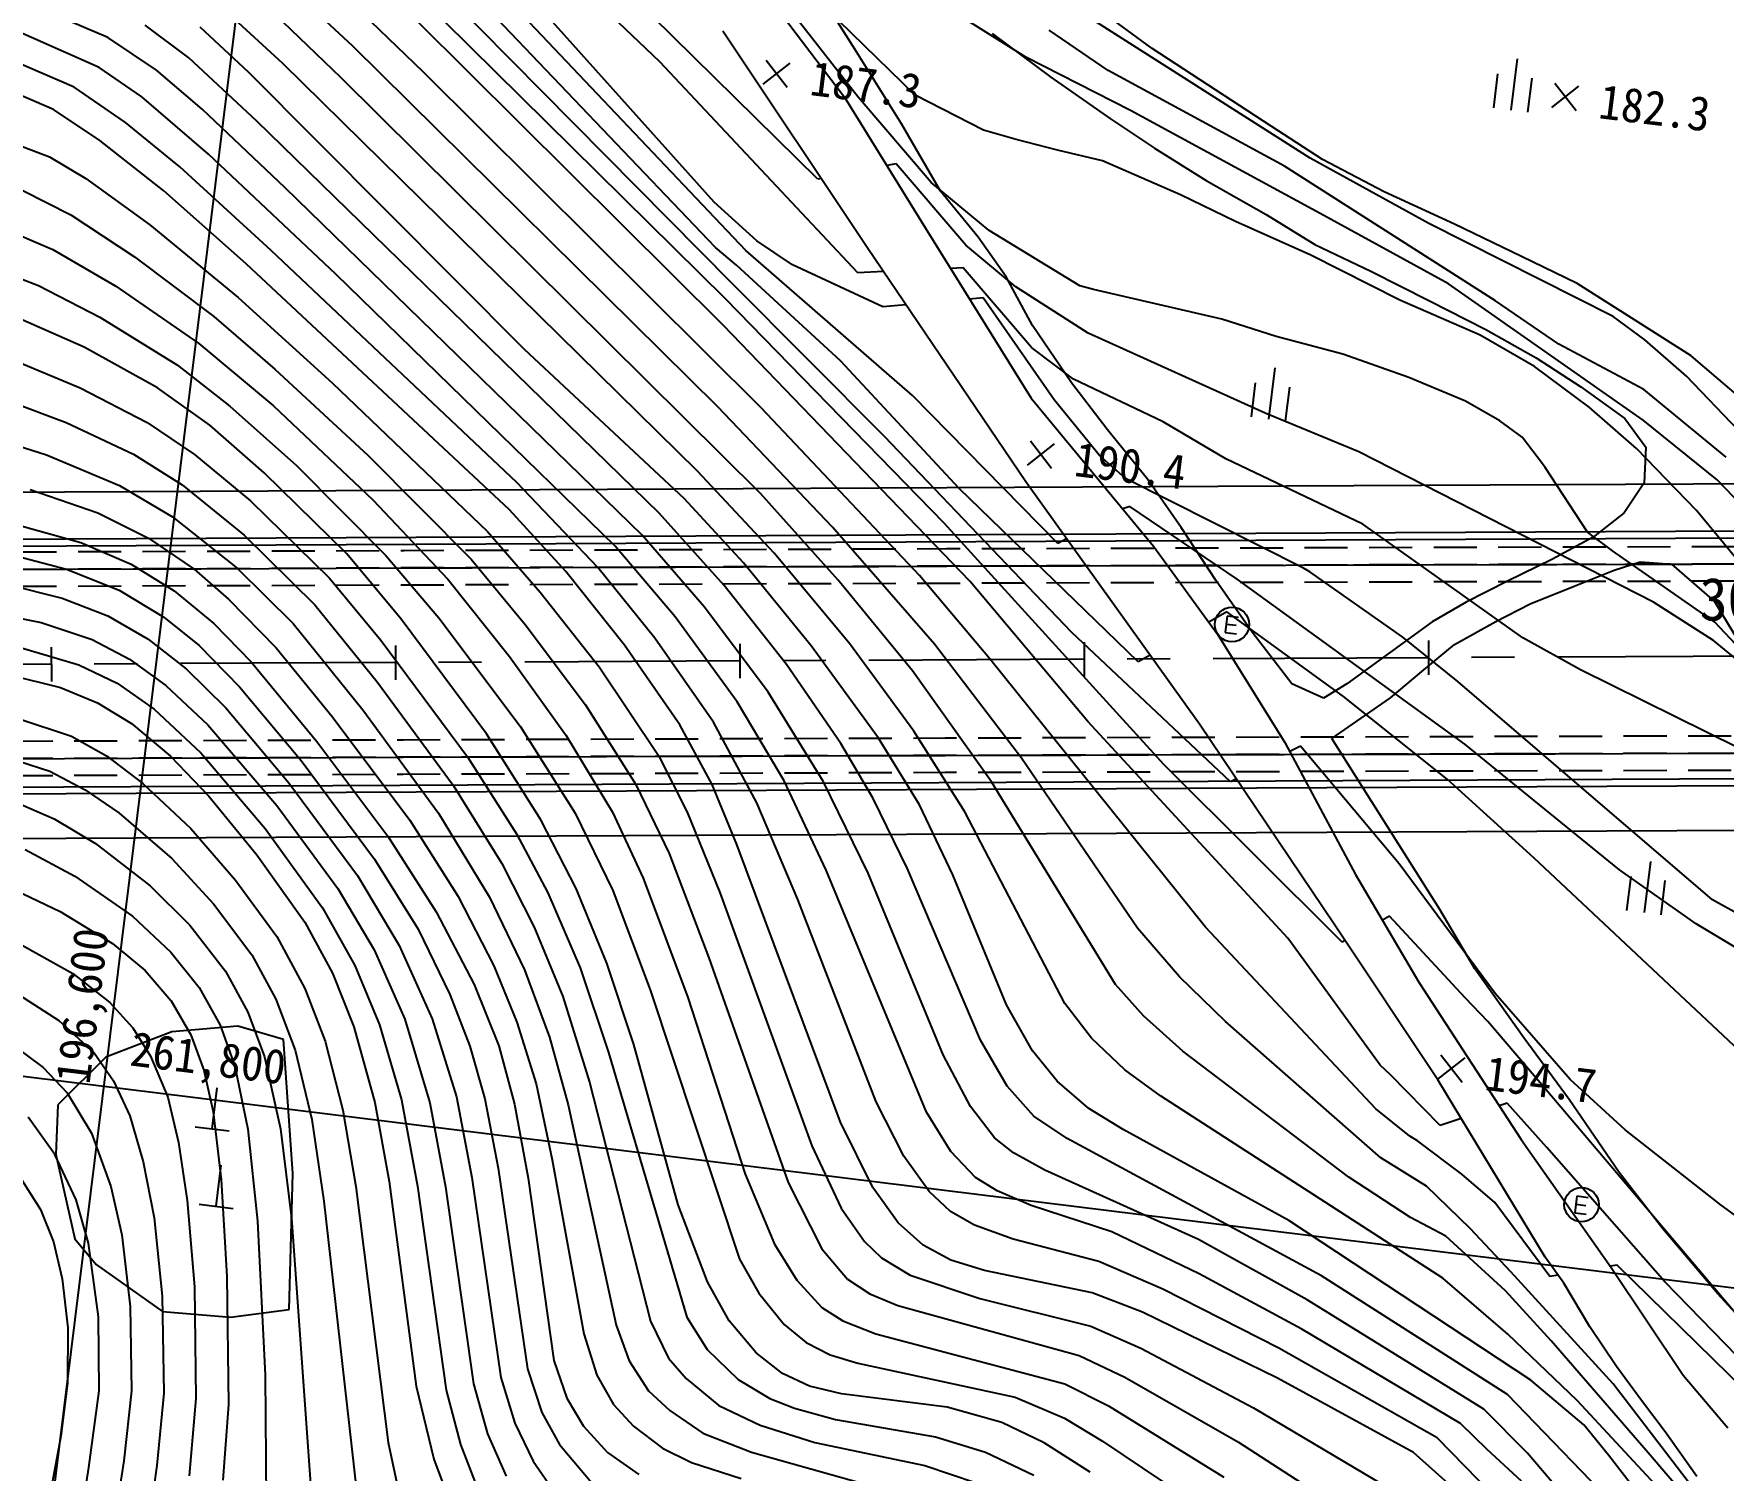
# Model space of a CAD drawing. Header units: millimetres. Extents: x 8678 to 9474, y 1103 to 1809.
# Drawn here: x 8963.6 to 9061.7, y 1428 to 1511.5 of the extents above; entities that cross this region are included whole.
import ezdxf
from ezdxf.enums import TextEntityAlignment as Align
from ezdxf.xclip import XClip

# ---------------------------------------------------------------- set-up
doc = ezdxf.new("R2010")
doc.units = ezdxf.units.MM
doc.header["$LTSCALE"] = 10
doc.header["$MEASUREMENT"] = 0
doc.header["$XCLIPFRAME"] = 2
doc.linetypes.add('CENTER', pattern=[2, 1.25, -0.25, 0.25, -0.25])
doc.linetypes.add('HIDDEN', pattern=[0.375, 0.25, -0.125])
doc.layers.add('TZ-BASE', color=253, linetype='Continuous')
doc.layers.add('TZ-CABL', color=4, linetype='Continuous')
doc.styles.add('HANA', font='GulimChe.ttf')
doc.linetypes.add('ZIGZAG', pattern='A,0.0001,-0.2,[131,ltypeshp.shx,S=0.2,R=0,X=-0.2,Y=0],-0.4,[131,ltypeshp.shx,S=0.2,R=180,X=0.2,Y=0],-0.2', length=0.8001)

# ---------------------------------------------------------------- blocks, each defined once
blk = doc.blocks.new('JD-CGHF56FJ')
at = {"layer": 'TZ-BASE'}
for p, q in [((183.761, -179.607), (227.732, 176.097)), ((235.356, 35.967, 189), (216.346, 54.097, 189)), ((238.512, 27.821, 190), (216.912, 51.91, 190)), ((240.346, 25.003, 191), (216.683, 50.009, 191)), ((238.59, 25.183, 192), (221.826, 42.757, 192)), ((239.213, 42.981, 193.364), (246.075, 33.915, 193.364)), ((239.534, 23.113, 193), (221.519, 41.328, 193)), ((246.864, 33.926, 187), (240.898, 41.574, 187)), ((203.285, 37.386, 202), (195.935, 40.525, 202)), ((217.507, 36.891, 197), (213.325, 40.783, 197)), ((221.618, 35.377, 196), (215.949, 40.831, 196)), ((239.163, 22.198, 194), (220.619, 40.518, 194)), ((250.178, 34.032, 186), (243.274, 40.764, 186)), ((256.599, 36.251, 185), (250.17, 40.291, 185)), ((213.456, 35.867, 199), (209.696, 39.32, 199)), ((244.522, 29.162, 188), (233.635, 39.891, 188)), ((246.673, 36.703, 185.69), (244.805, 39.684, 185.69)), ((202.788, 35.64, 203), (195.074, 39.052, 203)), ((216.833, 35.042, 198), (212.96, 38.772, 198)), ((239.042, 20.647, 195), (221.267, 38.313, 195)), ((273.116, 30.365, 183), (260.282, 38.547, 183)), ((263.949, 36.744, 182.74), (260.826, 39.034, 182.74)), ((201.33, 34.491, 204), (194.194, 37.586, 204)), ((206.105, 35.497, 202), (203.285, 37.386, 202)), ((207.983, 36.208, 201), (205.458, 38.109, 201)), ((211.452, 35.368, 200), (208.649, 37.98, 200)), ((247.427, 25.12, 174.27), (239.012, 37.758, 174.27)), ((254.646, 37.621, 185.69), (258.05, 35.075, 185.69)), ((261.393, 35.47, 184), (257.97, 37.813, 184)), ((200.13, 33.209, 205), (192.431, 36.493, 205)), ((238.721, 15.928, 197), (217.507, 36.891, 197)), ((249.392, 32.366, 185.69), (246.673, 36.703, 185.69)), ((267.174, 34.632, 182.74), (263.949, 36.744, 182.74)), ((205.256, 33.936, 203), (202.788, 35.64, 203)), ((208.76, 33.223, 202), (206.105, 35.497, 202)), ((211.946, 32.524, 201), (207.983, 36.208, 201)), ((227.493, 19.247, 200), (211.452, 35.368, 200)), ((237.531, 12.185, 199), (213.456, 35.867, 199)), ((241.243, 15.854, 196), (221.618, 35.377, 196)), ((246.84, 23.718, 189), (235.356, 35.967, 189)), ((241.343, 34.672, 187.315), (242.92, 35.902, 187.315)), ((241.516, 36.076, 187.315), (242.746, 34.499, 187.315)), ((262.695, 33.147, 185), (256.599, 36.251, 185)), ((271.629, 29.905, 184), (261.393, 35.47, 184)), ((285.146, 36.149, 182.42), (284.778, 33.171, 182.42)), ((204.307, 32.455, 204), (201.33, 34.491, 204)), ((241.195, 10.889, 198), (216.833, 35.042, 198)), ((258.05, 35.075, 185.69), (261.518, 32.651, 185.69)), ((270.859, 32.242, 182.74), (267.174, 34.632, 182.74)), ((283.786, 33.294, 182.42), (284.031, 35.279, 182.42)), ((285.77, 33.049, 182.42), (286.016, 35.033, 182.42)), ((287.16, 33.328, 182.34), (288.737, 34.558, 182.34)), ((287.334, 34.731, 182.34), (288.564, 33.154, 182.34)), ((190.897, 33.875, 206), (199.89, 30.458, 206)), ((209.133, 30.615, 203), (205.256, 33.936, 203)), ((246.075, 33.915, 193.364), (250.784, 26.304, 193.364)), ((251.1, 28.967, 187), (246.864, 33.926, 187)), ((254.156, 31.993, 186), (250.178, 34.032, 186)), ((202.824, 31.397, 205), (200.13, 33.209, 205)), ((207.467, 29.866, 204), (204.307, 32.455, 204)), ((213.588, 28.65, 202), (208.76, 33.223, 202)), ((235.318, 9.738, 201), (211.946, 32.524, 201)), ((261.518, 32.651, 185.69), (264.081, 30.964, 185.69)), ((273.91, 27.04, 185), (262.695, 33.147, 185)), ((251.658, 28.449, 185.69), (249.392, 32.366, 185.69)), ((256.049, 31.45, 186), (254.156, 31.993, 186)), ((258.45, 30.843, 186), (256.049, 31.45, 186)), ((273.843, 30.301, 182.74), (270.859, 32.242, 182.74)), ((199.89, 30.458, 206), (202.008, 29.19, 206)), ((206.53, 28.481, 205), (202.824, 31.397, 205)), ((216.529, 23.626, 203), (209.133, 30.615, 203)), ((261.054, 30.212, 186), (258.45, 30.843, 186)), ((264.081, 30.964, 185.69), (267.083, 29.081, 185.69)), ((212.764, 25.016, 204), (207.467, 29.866, 204)), ((249.067, 30.044, 188), (248.534, 29.94, 188)), ((253.124, 25.313, 188), (249.067, 30.044, 188)), ((265.597, 28.24, 186), (261.054, 30.212, 186)), ((283.892, 22.086, 184), (271.629, 29.905, 184)), ((280.019, 26.579, 183), (273.116, 30.365, 183)), ((277.43, 28.427, 182.74), (273.843, 30.301, 182.74)), ((198.352, 28.498, 207), (201.129, 27.074, 207)), ((202.008, 29.19, 206), (205.722, 26.502, 206)), ((211.323, 24.243, 205), (206.53, 28.481, 205)), ((234.325, 8.468, 202), (213.588, 28.65, 202)), ((244.711, 29.198, 188), (244.522, 29.162, 188)), ((254.469, 26.179, 187), (251.1, 28.967, 187)), ((267.083, 29.081, 185.69), (270.567, 27.109, 185.69)), ((240.982, 25.569, 190), (238.512, 27.821, 190)), ((253.829, 25.792, 185.69), (251.658, 28.449, 185.69)), ((268.781, 26.692, 186), (265.597, 28.24, 186)), ((281.499, 26.533, 182.74), (277.43, 28.427, 182.74)), ((201.129, 27.074, 207), (204.835, 24.644, 207)), ((205.722, 26.502, 206), (210.847, 22.285, 206)), ((273.158, 24.73, 186), (268.781, 26.692, 186)), ((270.567, 27.109, 185.69), (273.402, 25.348, 185.69)), ((281.165, 23.075, 185), (273.91, 27.04, 185)), ((290.724, 21.177, 183), (280.019, 26.579, 183)), ((285.389, 24.662, 182.74), (281.499, 26.533, 182.74)), ((197.077, 26.366, 208), (200.088, 25.074, 208)), ((243.05, 24.168, 190), (240.982, 25.569, 190)), ((250.784, 26.304, 193.364), (256.917, 16.421, 193.364)), ((255.457, 23.475, 185.69), (253.829, 25.792, 185.69)), ((259.743, 22.948, 187), (254.469, 26.179, 187)), ((200.088, 25.074, 208), (203.754, 22.937, 208)), ((204.835, 24.644, 207), (209.431, 21.178, 207)), ((227.032, 11.522, 204), (212.764, 25.016, 204)), ((239.793, 24.152, 192), (238.59, 25.183, 192)), ((250.032, 16.576, 191), (240.346, 25.003, 191)), ((256.602, 11.56, 174.27), (247.427, 25.12, 174.27)), ((256.023, 22.892, 188), (253.124, 25.313, 188)), ((278.324, 22.113, 186), (273.158, 24.73, 186)), ((273.402, 25.348, 185.69), (276.647, 23.798, 185.69)), ((288.631, 23.092, 182.74), (285.389, 24.662, 182.74)), ((196.881, 23.876, 209), (199.248, 22.971, 209)), ((226.617, 9.939, 205), (211.323, 24.243, 205)), ((232.754, 7.83, 203), (216.529, 23.626, 203)), ((245.841, 18.604, 192), (239.793, 24.152, 192)), ((248.296, 21.731, 190), (243.05, 24.168, 190)), ((248.33, 23.785, 189), (246.84, 23.718, 189)), ((252.961, 23.993, 189), (252.238, 23.96, 189)), ((256.929, 19.377, 189), (252.961, 23.993, 189)), ((276.647, 23.798, 185.69), (280.062, 22.086, 185.69)), ((199.248, 22.971, 209), (202.827, 21.144, 209)), ((203.754, 22.937, 208), (208.578, 19.604, 208)), ((248.406, 14.202, 193), (239.534, 23.113, 193)), ((257.001, 20.644, 185.69), (255.457, 23.475, 185.69)), ((260.23, 20.206, 188), (256.023, 22.892, 188)), ((260.544, 22.746, 187), (259.743, 22.948, 187)), ((267.991, 21.017, 187), (260.544, 22.746, 187)), ((292.465, 15.155, 185), (281.165, 23.075, 185)), ((292.181, 20.84, 182.74), (288.631, 23.092, 182.74)), ((210.847, 22.285, 206), (216.311, 17.326, 206)), ((251.868, 9.156, 194), (239.163, 22.198, 194)), ((249.638, 21.852, 190), (248.296, 21.731, 190)), ((254.121, 22.253, 190), (253.341, 22.184, 190)), ((258.245, 16.323, 190), (254.121, 22.253, 190)), ((282.999, 20.086, 186), (278.324, 22.113, 186)), ((280.062, 22.086, 185.69), (283.323, 20.423, 185.69)), ((287.56, 19.566, 184), (283.892, 22.086, 184)), ((201.906, 19.391, 210), (198.167, 21.03, 210)), ((202.827, 21.144, 209), (207.321, 18.352, 209)), ((209.431, 21.178, 207), (212.992, 18.119, 207)), ((253.351, 5.788, 195), (239.042, 20.647, 195)), ((259.26, 17.312, 185.69), (257.001, 20.644, 185.69)), ((271.152, 20.004, 187), (267.991, 21.017, 187)), ((292.563, 19.824, 183), (290.724, 21.177, 183)), ((295.254, 18.878, 182.74), (292.181, 20.84, 182.74)), ((270.513, 15.554, 188), (260.23, 20.206, 188)), ((275.024, 18.993, 187), (271.152, 20.004, 187)), ((286.161, 18.267, 186), (282.999, 20.086, 186)), ((283.323, 20.423, 185.69), (286.253, 18.772, 185.69)), ((294.974, 17.698, 183), (292.563, 19.824, 183)), ((206.175, 17.027, 210), (201.906, 19.391, 210)), ((208.578, 19.604, 208), (212.908, 15.974, 208)), ((236.769, 10.587, 200), (227.493, 19.247, 200)), ((259.383, 17.526, 189), (256.929, 19.377, 189)), ((278.853, 17.631, 187), (275.024, 18.993, 187)), ((286.253, 18.772, 185.69), (288.845, 17.081, 185.69)), ((292.506, 16.939, 184), (287.56, 19.566, 184)), ((298.3, 16.295, 182.74), (295.254, 18.878, 182.74)), ((197.922, 18.589, 211), (201.674, 17.036, 211)), ((207.321, 18.352, 209), (210.374, 15.968, 209)), ((212.992, 18.119, 207), (218.397, 13.097, 207)), ((252.74, 11.179, 192), (245.841, 18.604, 192)), ((271.066, 18.19, 187.52), (270.698, 15.213, 187.52)), ((289.33, 15.902, 186), (286.161, 18.267, 186)), ((298.006, 14.549, 183), (294.974, 17.698, 183)), ((201.674, 17.036, 211), (205.565, 15.004, 211)), ((209.201, 14.862, 210), (206.175, 17.027, 210)), ((216.311, 17.326, 206), (225.337, 8.678, 206)), ((261.341, 14.586, 185.69), (259.26, 17.312, 185.69)), ((264.588, 15.043, 189), (259.383, 17.526, 189)), ((269.706, 15.336, 187.52), (269.951, 17.32, 187.52)), ((271.691, 15.09, 187.52), (271.936, 17.075, 187.52)), ((282.147, 16.247, 187), (278.853, 17.631, 187)), ((288.845, 17.081, 185.69), (291.4, 15.253, 185.69)), ((297.289, 12.99, 184), (292.506, 16.939, 184)), ((197.663, 16.221, 212), (200.87, 15.014, 212)), ((210.374, 15.968, 209), (214.237, 12.512, 209)), ((212.908, 15.974, 208), (218.672, 10.51, 208)), ((245.381, 8.924, 197), (238.721, 15.928, 197)), ((250.427, 6.113, 196), (241.243, 15.854, 196)), ((258.474, 7.984, 191), (250.032, 16.576, 191)), ((256.917, 16.421, 193.364), (264.021, 7.83, 193.364)), ((260.884, 13.103, 190), (258.245, 16.323, 190)), ((284.138, 15.113, 187), (282.147, 16.247, 187)), ((292.086, 13.493, 186), (289.33, 15.902, 186)), ((200.87, 15.014, 212), (204.774, 13.164, 212)), ((205.565, 15.004, 211), (208.321, 13.16, 211)), ((212.367, 12.087, 210), (209.201, 14.862, 210)), ((268.232, 12.905, 189), (264.588, 15.043, 189)), ((275.953, 13.306, 188), (270.513, 15.554, 188)), ((285.441, 14.153, 187), (284.138, 15.113, 187)), ((291.4, 15.253, 185.69), (292.623, 13.571, 185.69)), ((296.763, 11.672, 185), (292.465, 15.155, 185)), ((197.159, 13.941, 213), (199.713, 13.126, 213)), ((259.258, 2.825, 193), (248.406, 14.202, 193)), ((256.696, 12.535, 190.437), (258.273, 13.765, 190.437)), ((256.87, 13.939, 190.437), (258.1, 12.362, 190.437)), ((263.677, 11.718, 185.69), (261.341, 14.586, 185.69)), ((286.613, 12.61, 187), (285.441, 14.153, 187)), ((199.713, 13.126, 213), (203.953, 11.354, 213)), ((204.774, 13.164, 212), (207.605, 11.396, 212)), ((208.321, 13.16, 211), (211.573, 10.459, 211)), ((218.397, 13.097, 207), (224.38, 7.075, 207)), ((262.405, 11.761, 190), (260.884, 13.103, 190)), ((276.173, 9.107, 189), (268.232, 12.905, 189)), ((293.07, 4.571, 188), (275.953, 13.306, 188)), ((295.559, 9.899, 186), (292.086, 13.493, 186)), ((292.623, 13.571, 185.69), (292.519, 11.508, 185.69)), ((217.172, 7.383, 210), (212.367, 12.087, 210)), ((214.237, 12.512, 209), (219.433, 7.29, 209)), ((241.979, 7.412, 199), (237.531, 12.185, 199)), ((286.766, 12.401, 187), (286.613, 12.61, 187)), ((289.23, 8.649, 187), (286.766, 12.401, 187)), ((315.441, 11.517), (79.951, 10.385)), ((315.441, 11.517), (79.951, 10.385)), ((198.781, 11.121, 214), (202.709, 9.754, 214)), ((203.953, 11.354, 213), (207.048, 9.532, 213)), ((207.605, 11.396, 212), (211.202, 8.473, 212)), ((231.742, 6.577, 204), (227.032, 11.522, 204)), ((245.697, 5.858, 198), (241.195, 10.889, 198)), ((263.131, 1.103, 192), (252.74, 11.179, 192)), ((266.693, -2.514, 174.27), (256.602, 11.56, 174.27)), ((272.726, 6.552, 190), (262.405, 11.761, 190)), ((265.636, 8.906, 185.69), (263.677, 11.718, 185.69)), ((292.519, 11.508, 185.69), (291.365, 9.756, 185.69)), ((299.153, 9.211, 185), (296.763, 11.672, 185)), ((211.573, 10.459, 211), (216.165, 5.96, 211)), ((218.672, 10.51, 208), (223.029, 5.899, 208)), ((229.891, 6.354, 205), (226.617, 9.939, 205)), ((240.21, 6.867, 200), (236.769, 10.587, 200)), ((262.648, 10.132, 191), (262.238, 9.987, 191)), ((268.876, 5.899, 191), (262.648, 10.132, 191)), ((298.696, 6.096, 186), (295.559, 9.899, 186)), ((198.043, 9.073, 215), (201.716, 8.049, 215)), ((202.709, 9.754, 214), (205.646, 8.289, 214)), ((207.048, 9.532, 213), (210.8, 6.551, 213)), ((239.086, 5.549, 201), (235.318, 9.738, 201)), ((251.304, 2.135, 197), (245.381, 8.924, 197)), ((264.615, -4.853, 194), (251.868, 9.156, 194)), ((267.672, 5.813, 185.69), (265.636, 8.906, 185.69)), ((285.484, 2.5, 189), (276.173, 9.107, 189)), ((291.365, 9.756, 185.69), (289.569, 8.346, 185.69)), ((79.964, 7.669), (298.412, 8.719)), ((79.966, 7.269), (298.414, 8.319)), ((201.716, 8.049, 215), (204.639, 6.78, 215)), ((205.646, 8.289, 214), (208.296, 6.489, 214)), ((211.202, 8.473, 212), (215.298, 4.423, 212)), ((225.337, 8.678, 206), (228.398, 5.161, 206)), ((237.935, 4.286, 202), (234.325, 8.468, 202)), ((258.973, 8.253, 191), (258.474, 7.984, 191)), ((289.569, 8.346, 185.69), (287.16, 7.042, 185.69)), ((290.681, 7.556, 187), (289.23, 8.649, 187)), ((197.726, 7.323, 216), (200.884, 6.495, 216)), ((220.326, 3.577, 210), (217.172, 7.383, 210)), ((219.433, 7.29, 209), (222.51, 3.671, 209)), ((224.38, 7.075, 207), (227.528, 3.277, 207)), ((236.245, 3.714, 203), (232.754, 7.83, 203)), ((246.359, 2.175, 199), (241.979, 7.412, 199)), ((264.021, 7.83, 193.364), (267.747, 2.708, 193.364)), ((287.16, 7.042, 185.69), (284.587, 5.788, 185.69)), ((296.626, 3.409, 187), (290.681, 7.556, 187)), ((290.773, 6.434, 191.82), (292.294, 6.921, 191.82)), ((292.294, 6.921, 191.82), (294.11, 6.777, 191.82)), ((200.884, 6.495, 216), (203.939, 5.263, 216)), ((204.639, 6.78, 215), (207.133, 5.239, 215)), ((208.296, 6.489, 214), (210.289, 4.749, 214)), ((210.8, 6.551, 213), (214.048, 3.324, 213)), ((216.165, 5.96, 211), (219.135, 2.363, 211)), ((223.029, 5.899, 208), (226.616, 1.405, 208)), ((233.302, 2.07, 205), (229.891, 6.354, 205)), ((235.062, 2.487, 204), (231.742, 6.577, 204)), ((244.146, 2.026, 200), (240.21, 6.867, 200)), ((254.495, 1.303, 196), (250.427, 6.113, 196)), ((282.113, -3.68, 191), (268.876, 5.899, 191)), ((273.095, 6.332, 190), (272.726, 6.552, 190)), ((278.51, 2.546, 190), (273.095, 6.332, 190)), ((288.452, 5.511, 191.82), (290.773, 6.434, 191.82)), ((294.11, 6.777, 191.82), (296.613, 4.604, 191.82)), ((197.473, 5.601, 217), (200.639, 4.802, 217)), ((203.939, 5.263, 216), (206.536, 3.693, 216)), ((207.133, 5.239, 215), (209.447, 3.329, 215)), ((228.398, 5.161, 206), (231.823, 0.818, 206)), ((242.704, 0.947, 201), (239.086, 5.549, 201)), ((250.031, 0.581, 198), (245.697, 5.858, 198)), ((260.212, -2.37, 195), (253.351, 5.788, 195)), ((269.761, 2.824, 185.69), (267.672, 5.813, 185.69)), ((284.587, 5.788, 185.69), (282.179, 4.564, 185.69)), ((285.905, 4.466, 191.82), (288.452, 5.511, 191.82)), ((196.132, 4.034, 218), (199.407, 3.392, 218)), ((200.639, 4.802, 217), (203.279, 3.771, 217)), ((210.289, 4.749, 214), (213.054, 1.926, 214)), ((215.298, 4.423, 212), (218.921, -0.053, 212)), ((241.631, -0.664, 202), (237.935, 4.286, 202)), ((268.288, 4.018, 192), (267.229, 3.419, 192)), ((275.052, -0.904, 192), (268.288, 4.018, 192)), ((282.179, 4.564, 185.69), (280.204, 3.428, 185.69)), ((283.916, 3.453, 191.82), (285.905, 4.466, 191.82)), ((296.555, 2.35, 188), (293.07, 4.571, 188)), ((296.613, 4.604, 191.82), (298.343, 1.73, 191.82)), ((199.407, 3.392, 218), (202.367, 2.394, 218)), ((203.279, 3.771, 217), (205.63, 2.413, 217)), ((206.536, 3.693, 216), (208.583, 2.044, 216)), ((209.447, 3.329, 215), (211.601, 1.095, 215)), ((214.048, 3.324, 213), (218.099, -1.683, 213)), ((225.271, -3.084, 210), (220.326, 3.577, 210)), ((222.51, 3.671, 209), (227.243, -2.63, 209)), ((227.528, 3.277, 207), (231.023, -1.393, 207)), ((239.846, -1.213, 203), (236.245, 3.714, 203)), ((268.307, 3.759, 191.281), (268.189, 2.803, 191.281)), ((268.825, 3.21, 191.281), (268.248, 3.281, 191.281)), ((268.966, 3.678, 191.281), (268.307, 3.759, 191.281)), ((280.204, 3.428, 185.69), (275.254, -0.182, 185.69)), ((281.502, 2.108, 191.82), (283.916, 3.453, 191.82)), ((299.052, 0.825, 187), (296.626, 3.409, 187)), ((202.367, 2.394, 218), (204.544, 1.25, 218)), ((205.63, 2.413, 217), (207.84, 0.689, 217)), ((208.583, 2.044, 216), (210.938, -0.344, 216)), ((219.135, 2.363, 211), (224.172, -4.417, 211)), ((219.993, 2.058), (220.002, 0.058)), ((236.513, -2.556, 205), (233.302, 2.07, 205)), ((238.472, -2.409, 204), (235.062, 2.487, 204)), ((239.992, 2.154), (240.002, 0.154)), ((248.049, -3.339, 200), (244.146, 2.026, 200)), ((250.108, -2.925, 199), (246.359, 2.175, 199)), ((256.348, -4.486, 197), (251.304, 2.135, 197)), ((268.487, -5.865, 193), (259.258, 2.825, 193)), ((259.992, 2.25), (260.002, 0.25)), ((267.747, 2.708, 193.364), (271.654, -3.582, 193.364)), ((268.189, 2.803, 191.281), (268.848, 2.722, 191.281)), ((272.061, -0.171, 185.69), (269.761, 2.824, 185.69)), ((281.691, -0.039, 190), (278.51, 2.546, 190)), ((279.617, 0.548, 191.82), (281.502, 2.108, 191.82)), ((279.992, 2.346), (280.002, 0.346)), ((288.834, 0.633, 189), (285.484, 2.5, 189)), ((298.799, 0.502, 188), (296.555, 2.35, 188)), ((198.274, 1.92, 219), (201.607, 0.937, 219)), ((199.993, 1.962), (200.002, -0.038)), ((204.544, 1.25, 218), (206.658, -0.262, 218)), ((211.601, 1.095, 215), (215.414, -3.531, 215)), ((213.054, 1.926, 214), (216.319, -2.067, 214)), ((226.616, 1.405, 208), (229.899, -3.177, 208)), ((267.05, -14.321, 196), (254.495, 1.303, 196)), ((263.821, 1.493, 192), (263.131, 1.103, 192)), ((197.577, 0.345, 220), (200.533, -0.386, 220)), ((201.607, 0.937, 219), (203.817, -0.145, 219)), ((207.84, 0.689, 217), (210.13, -1.577, 217)), ((231.823, 0.818, 206), (235.261, -4.342, 206)), ((245.864, -3.641, 201), (242.704, 0.947, 201)), ((254.622, -5.86, 198), (250.031, 0.581, 198)), ((277.784, -0.989, 191.82), (279.617, 0.548, 191.82)), ((297.993, -3.886, 189), (288.834, 0.633, 189)), ((200.533, -0.386, 220), (202.68, -1.279, 220)), ((203.817, -0.145, 219), (205.978, -1.649, 219)), ((206.658, -0.262, 218), (209.097, -2.549, 218)), ((210.938, -0.344, 216), (214.52, -4.636, 216)), ((218.921, -0.053, 212), (223.34, -6.066, 212)), ((244.862, -5.871, 202), (241.631, -0.664, 202)), ((273.902, -1.013, 185.69), (272.061, -0.171, 185.69)), ((275.254, -0.182, 185.69), (273.902, -1.013, 185.69)), ((281.073, -5.722, 192), (275.052, -0.904, 192)), ((296.5, -12.718, 190), (281.691, -0.039, 190)), ((202.68, -1.279, 220), (204.651, -2.476, 220)), ((205.978, -1.649, 219), (208.682, -4.191, 219)), ((210.13, -1.577, 217), (213.795, -5.925, 217)), ((218.099, -1.683, 213), (222.482, -7.686, 213)), ((231.023, -1.393, 207), (233.957, -6.026, 207)), ((242.575, -5.803, 203), (239.846, -1.213, 203)), ((274.389, -3.35, 191.82), (277.784, -0.989, 191.82)), ((198.132, -2.207, 221), (201.168, -3.224, 221)), ((204.651, -2.476, 220), (206.922, -4.375, 220)), ((209.097, -2.549, 218), (213.1, -7.245, 218)), ((216.319, -2.067, 214), (220.822, -8.096, 214)), ((227.243, -2.63, 209), (230.428, -7.69, 209)), ((238.396, -6.031, 205), (236.513, -2.556, 205)), ((240.988, -7.095, 204), (238.472, -2.409, 204)), ((253.065, -7.619, 199), (250.108, -2.925, 199)), ((271.823, -14.95, 195), (260.212, -2.37, 195)), ((274.56, -14.193, 193.33), (266.694, -2.51, 193.33)), ((201.168, -3.224, 221), (203.209, -4.366, 221)), ((215.414, -3.531, 215), (219.55, -9.034, 215)), ((228.442, -8.076, 210), (225.271, -3.084, 210)), ((229.899, -3.177, 208), (232.592, -7.624, 208)), ((247.732, -6.836, 201), (245.864, -3.641, 201)), ((250.422, -7.208, 200), (248.049, -3.339, 200)), ((271.649, -3.586, 195.68), (275.76, -11.248, 195.68)), ((272.563, -3.793, 193), (271.932, -4.114, 193)), ((278.299, -10.635, 193), (272.563, -3.793, 193)), ((280.656, -13.294, 191.82), (274.389, -3.35, 191.82)), ((291.083, -10.982, 191), (282.113, -3.68, 191)), ((196.888, -4.287, 222), (199.905, -5.257, 222)), ((203.209, -4.366, 221), (205.325, -5.964, 221)), ((206.922, -4.375, 220), (209.143, -6.702, 220)), ((208.682, -4.191, 219), (212.427, -8.59, 219)), ((214.52, -4.636, 216), (218.779, -10.369, 216)), ((224.172, -4.417, 211), (227.022, -8.894, 211)), ((235.261, -4.342, 206), (236.934, -7.627, 206)), ((263.1, -14.373, 197), (256.348, -4.486, 197)), ((274.974, -15.192, 194), (264.615, -4.853, 194)), ((80.033, -6.731), (298.482, -5.681)), ((199.905, -5.257, 222), (201.965, -6.328, 222)), ((245.016, -11.01, 203), (242.575, -5.803, 203)), ((247.455, -11.171, 202), (244.862, -5.871, 202)), ((261.813, -17.656, 198), (254.622, -5.86, 198)), ((268.834, -5.688, 193), (268.487, -5.865, 193)), ((286.107, -10.277, 192), (281.073, -5.722, 192)), ((80.035, -7.131), (298.484, -6.081)), ((201.965, -6.328, 222), (203.919, -7.676, 222)), ((205.325, -5.964, 221), (208.108, -8.589, 221)), ((209.143, -6.702, 220), (211.941, -10.11, 220)), ((213.795, -5.925, 217), (217.779, -11.321, 217)), ((223.34, -6.066, 212), (226.179, -10.611, 212)), ((233.957, -6.026, 207), (235.88, -10.041, 207)), ((239.828, -9.516, 205), (238.396, -6.031, 205)), ((249.737, -10.919, 201), (247.732, -6.836, 201)), ((197.934, -7.045, 223), (200.175, -8.016, 223)), ((203.919, -7.676, 222), (207.002, -10.331, 222)), ((213.1, -7.245, 218), (216.649, -12.077, 218)), ((222.482, -7.686, 213), (225.451, -12.577, 213)), ((230.428, -7.69, 209), (232.609, -12.194, 209)), ((232.592, -7.624, 208), (234.388, -11.466, 208)), ((236.934, -7.627, 206), (238.824, -12.299, 206)), ((243.357, -12.717, 204), (240.988, -7.095, 204)), ((252.374, -11.275, 200), (250.422, -7.208, 200)), ((258.864, -18.745, 199), (253.065, -7.619, 199)), ((80.041, -8.355), (512.524, -61.817)), ((80.048, -9.731), (298.496, -8.681)), ((80.048, -9.731), (298.496, -8.681)), ((200.175, -8.016, 223), (202.558, -9.445, 223)), ((208.108, -8.589, 221), (210.7, -11.582, 221)), ((212.427, -8.59, 219), (215.754, -13.199, 219)), ((220.822, -8.096, 214), (223.637, -12.534, 214)), ((230.481, -12.063, 210), (228.442, -8.076, 210)), ((198.479, -9.81, 224), (201.371, -11.351, 224)), ((202.558, -9.445, 223), (205.747, -11.912, 223)), ((219.55, -9.034, 215), (222.364, -13.425, 215)), ((227.022, -8.894, 211), (228.836, -12.328, 211)), ((245.837, -25.655, 205), (239.828, -9.516, 205)), ((207.002, -10.331, 222), (209.424, -12.959, 222)), ((211.941, -10.11, 220), (214.717, -14.028, 220)), ((218.779, -10.369, 216), (221.302, -14.435, 216)), ((226.179, -10.611, 212), (228.052, -14.316, 212)), ((235.88, -10.041, 207), (238.191, -16.1, 207)), ((283.867, -18.174, 193), (278.299, -10.635, 193)), ((305.788, -28.782, 192), (286.107, -10.277, 192)), ((292.882, -10.493, 190.7), (292.514, -13.47, 190.7)), ((201.371, -11.351, 224), (204.709, -13.668, 224)), ((210.7, -11.582, 221), (213.092, -14.866, 221)), ((217.779, -11.321, 217), (220.201, -15.376, 217)), ((234.388, -11.466, 208), (236.965, -18.411, 208)), ((250.836, -25.069, 203), (245.016, -11.01, 203)), ((251.797, -21.734, 202), (247.455, -11.171, 202)), ((253.972, -20.884, 201), (249.737, -10.919, 201)), ((255.484, -18.825, 200), (252.374, -11.275, 200)), ((275.76, -11.248, 195.68), (279.439, -17.517, 195.68)), ((295.537, -14.119, 191), (291.083, -10.982, 191)), ((291.522, -13.348, 190.7), (291.767, -11.363, 190.7)), ((293.507, -13.593, 190.7), (293.752, -11.608, 190.7)), ((197.107, -11.778, 225), (200.51, -13.407, 225)), ((205.747, -11.912, 223), (208.046, -14.206, 223)), ((216.649, -12.077, 218), (218.761, -15.63, 218)), ((223.637, -12.534, 214), (225.698, -16.556, 214)), ((225.451, -12.577, 213), (227.481, -16.801, 213)), ((228.836, -12.328, 211), (230.713, -16.678, 211)), ((232.263, -16.413, 210), (230.481, -12.063, 210)), ((232.609, -12.194, 209), (234.78, -17.96, 209)), ((238.824, -12.299, 206), (244.173, -27.027, 206)), ((247.909, -24.466, 204), (243.357, -12.717, 204)), ((298.109, -13.612, 190), (296.5, -12.718, 190)), ((200.51, -13.407, 225), (203.548, -15.263, 225)), ((204.709, -13.668, 224), (206.948, -15.759, 224)), ((209.424, -12.959, 222), (211.639, -15.929, 222)), ((215.754, -13.199, 219), (217.64, -16.539, 219)), ((222.364, -13.425, 215), (224.562, -17.653, 215)), ((277.738, -13.669, 194), (277.317, -13.901, 194)), ((282.118, -18.413, 194), (277.738, -13.669, 194)), ((282.69, -16.73, 191.82), (280.656, -13.294, 191.82)), ((208.046, -14.206, 223), (210.114, -16.875, 223)), ((214.717, -14.028, 220), (216.327, -16.991, 220)), ((221.302, -14.435, 216), (223.157, -18.219, 216)), ((228.052, -14.316, 212), (229.713, -18.335, 212)), ((265.532, -17.211, 197), (263.1, -14.373, 197)), ((276.931, -24.871, 196), (267.05, -14.321, 196)), ((280.531, -23.194, 193.33), (274.56, -14.193, 193.33)), ((303.606, -18.965, 191), (295.537, -14.119, 191)), ((197.786, -15.062, 226), (201.241, -17.01, 226)), ((203.548, -15.263, 225), (205.457, -16.837, 225)), ((213.092, -14.866, 221), (214.727, -17.87, 221)), ((218.761, -15.63, 218), (220.531, -19.666, 218)), ((220.201, -15.376, 217), (222.115, -19.648, 217)), ((277.186, -22.341, 195), (271.823, -14.95, 195)), ((275.156, -15.091, 194), (274.974, -15.192, 194)), ((206.948, -15.759, 224), (208.589, -17.82, 224)), ((211.639, -15.929, 222), (213.045, -18.492, 222)), ((217.64, -16.539, 219), (219.073, -19.999, 219)), ((225.698, -16.556, 214), (227.049, -19.833, 214)), ((230.713, -16.678, 211), (232.374, -21.599, 211)), ((233.835, -21.136, 210), (232.263, -16.413, 210)), ((238.191, -16.1, 207), (242.8, -29.163, 207)), ((201.241, -17.01, 226), (203.398, -18.695, 226)), ((205.457, -16.837, 225), (206.967, -18.592, 225)), ((210.114, -16.875, 223), (211.422, -19.247, 223)), ((216.327, -16.991, 220), (217.567, -20.106, 220)), ((224.562, -17.653, 215), (225.991, -21.216, 215)), ((227.481, -16.801, 213), (228.943, -20.716, 213)), ((263.445, -19.476, 198), (261.813, -17.656, 198)), ((268.208, -19.799, 197), (265.532, -17.211, 197)), ((279.439, -17.517, 195.68), (285.373, -26.654, 195.68)), ((285.529, -20.748, 191.82), (282.69, -16.73, 191.82)), ((198.088, -18.23, 227), (200.445, -19.743, 227)), ((206.967, -18.592, 225), (208.113, -20.58, 225)), ((208.589, -17.82, 224), (209.799, -20.002, 224)), ((213.045, -18.492, 222), (214.163, -21.466, 222)), ((214.727, -17.87, 221), (215.898, -20.935, 221)), ((223.157, -18.219, 216), (224.307, -21.227, 216)), ((229.713, -18.335, 212), (231.27, -23.314, 212)), ((234.78, -17.96, 209), (239.984, -33.605, 209)), ((236.965, -18.411, 208), (240.297, -28.672, 208)), ((283.434, -19.801, 194), (282.118, -18.413, 194)), ((288.219, -23.161, 193), (283.867, -18.174, 193)), ((203.398, -18.695, 226), (204.729, -20.158, 226)), ((211.422, -19.247, 223), (212.39, -21.852, 223)), ((256.992, -21.507, 200), (255.484, -18.825, 200)), ((260.422, -20.77, 199), (258.864, -18.745, 199)), ((265.729, -21.519, 198), (263.445, -19.476, 198)), ((200.445, -19.743, 227), (202.498, -21.624, 227)), ((206.992, -20.398, 224.003), (203.171, -21.879, 224.003)), ((204.729, -20.158, 226), (205.768, -21.811, 226)), ((210.828, -20.06, 224.003), (206.992, -20.398, 224.003)), ((208.113, -20.58, 225), (208.862, -22.617, 225)), ((209.799, -20.002, 224), (210.66, -22.393, 224)), ((213.495, -20.835, 224.003), (210.828, -20.06, 224.003)), ((217.567, -20.106, 220), (218.799, -24.503, 220)), ((219.073, -19.999, 219), (220.343, -24.34, 219)), ((220.531, -19.666, 218), (221.993, -24.523, 218)), ((222.115, -19.648, 217), (223.527, -24.171, 217)), ((227.049, -19.833, 214), (228.155, -23.423, 214)), ((277.235, -27.715, 197), (268.208, -19.799, 197)), ((287.263, -24.264, 194), (283.434, -19.801, 194)), ((197.704, -21.112, 228), (199.529, -22.467, 228)), ((214.028, -28.64, 224.003), (213.495, -20.835, 224.003)), ((214.163, -21.466, 222), (215.131, -25.49, 222)), ((215.898, -20.935, 221), (216.938, -24.946, 221)), ((224.307, -21.227, 216), (225.173, -24.287, 216)), ((225.991, -21.216, 215), (226.908, -24.6, 215)), ((228.943, -20.716, 213), (230.014, -24.631, 213)), ((236.417, -30.443, 210), (233.835, -21.136, 210)), ((255.53, -23.559, 201), (253.972, -20.884, 201)), ((258.435, -23.264, 200), (256.992, -21.507, 200)), ((262.357, -22.609, 199), (260.422, -20.77, 199)), ((275.366, -28.849, 198), (265.729, -21.519, 198)), ((288.159, -24.328, 191.82), (285.529, -20.748, 191.82)), ((199.529, -22.467, 228), (200.924, -23.938, 228)), ((203.171, -21.879, 224.003), (200.38, -24.633, 224.003)), ((202.498, -21.624, 227), (203.604, -23.255, 227)), ((205.768, -21.811, 226), (206.76, -24.197, 226)), ((210.66, -22.393, 224), (211.414, -26.063, 224)), ((212.39, -21.852, 223), (213.313, -26.036, 223)), ((232.374, -21.599, 211), (236.91, -36.975, 211)), ((253.402, -24.741, 202), (251.797, -21.734, 202)), ((277.794, -22.9, 195), (277.186, -22.341, 195)), ((280.54, -23.141, 194.68), (282.117, -21.911, 194.68)), ((280.714, -21.738, 194.68), (281.944, -23.315, 194.68)), ((203.604, -23.255, 227), (204.568, -25.286, 227)), ((208.862, -22.617, 225), (209.401, -25.049, 225)), ((228.155, -23.423, 214), (229.098, -27.827, 214)), ((231.27, -23.314, 212), (234.799, -37.22, 212)), ((260.271, -24.847, 200), (258.435, -23.264, 200)), ((264.437, -24.111, 199), (262.357, -22.609, 199)), ((280.674, -25.843, 195), (277.794, -22.9, 195)), ((286.774, -33.497, 193.33), (280.531, -23.194, 193.33)), ((291.416, -26.086, 193), (288.219, -23.161, 193)), ((200.924, -23.938, 228), (202.337, -26.28, 228)), ((206.76, -24.197, 226), (207.382, -26.822, 226)), ((209.345, -26.034, 226.427), (209.639, -23.652, 226.427)), ((218.799, -24.503, 220), (219.632, -29.089, 220)), ((220.343, -24.34, 219), (221.274, -29.364, 219)), ((221.993, -24.523, 218), (222.897, -29.413, 218)), ((223.527, -24.171, 217), (224.431, -28.857, 217)), ((225.173, -24.287, 216), (225.965, -28.33, 216)), ((249.526, -27.627, 204), (247.909, -24.466, 204)), ((257.073, -25.297, 201), (255.53, -23.559, 201)), ((280.834, -34.716, 199), (264.437, -24.111, 199)), ((299.965, -39.279, 194), (287.263, -24.264, 194)), ((291.071, -28.567, 191.82), (288.159, -24.328, 191.82)), ((200.213, -27.523, 229), (198.664, -25.348, 229)), ((200.38, -24.633, 224.003), (200.262, -27.53, 224.003)), ((204.568, -25.286, 227), (205.344, -27.947, 227)), ((209.401, -25.049, 225), (209.867, -28.973, 225)), ((215.131, -25.49, 222), (215.823, -30.24, 222)), ((216.938, -24.946, 221), (217.686, -29.389, 221)), ((226.908, -24.6, 215), (227.7, -28.905, 215)), ((230.014, -24.631, 213), (232.804, -37.449, 213)), ((252.259, -27.343, 203), (250.836, -25.069, 203)), ((254.795, -26.557, 202), (253.402, -24.741, 202)), ((259.001, -26.599, 201), (257.073, -25.297, 201)), ((262.261, -26.075, 200), (260.271, -24.847, 200)), ((278.921, -26.458, 196), (276.931, -24.871, 196)), ((281.891, -25.438, 195), (280.674, -25.843, 195)), ((284.565, -24.548, 195), (284.105, -24.701, 195)), ((286.877, -27.122, 195), (284.565, -24.548, 195)), ((202.337, -26.28, 228), (203.456, -29.387, 228)), ((208.352, -25.911, 226.427), (210.337, -26.156, 226.427)), ((211.414, -26.063, 224), (211.98, -31.408, 224)), ((213.313, -26.036, 223), (213.943, -31.226, 223)), ((247.714, -29.452, 205), (245.837, -25.655, 205)), ((271.881, -31.368, 200), (262.261, -26.075, 200)), ((279.365, -26.723, 196), (278.921, -26.458, 196)), ((296.987, -30.463, 193), (291.416, -26.086, 193)), ((207.382, -26.822, 226), (207.898, -30.196, 226)), ((244.173, -27.027, 206), (245.88, -30.64, 206)), ((253.685, -28.869, 203), (252.259, -27.343, 203)), ((255.896, -27.421, 202), (254.795, -26.557, 202)), ((257.711, -28.439, 202), (255.896, -27.421, 202)), ((273.78, -34.575, 201), (259.001, -26.599, 201)), ((281.925, -28.662, 196), (279.365, -26.723, 196)), ((285.373, -26.654, 195.68), (290.609, -34.102, 195.68)), ((293.718, -34.926, 195), (286.877, -27.122, 195)), ((201.435, -30.164, 229), (200.213, -27.523, 229)), ((200.262, -27.53, 224.003), (201.369, -32.421, 224.003)), ((205.344, -27.947, 227), (205.981, -31.199, 227)), ((209.575, -30.535, 226.159), (209.87, -28.153, 226.159)), ((225.965, -28.33, 216), (227.667, -39.989, 216)), ((229.098, -27.827, 214), (230.936, -37.945, 214)), ((250.99, -29.684, 204), (249.526, -27.627, 204)), ((266.632, -32.474, 202), (257.711, -28.439, 202)), ((279.881, -29.359, 197), (277.235, -27.715, 197)), ((198.045, -28.608, 230), (199.378, -30.729, 230)), ((203.456, -29.387, 228), (204.09, -32.188, 228)), ((209.867, -28.973, 225), (210.195, -34.611, 225)), ((213.812, -36.526, 224.003), (214.028, -28.64, 224.003)), ((217.686, -29.389, 221), (219.576, -44.268, 221)), ((219.632, -29.089, 220), (221.189, -40.983, 220)), ((221.274, -29.364, 219), (222.929, -41.216, 219)), ((222.897, -29.413, 218), (224.52, -40.851, 218)), ((224.431, -28.857, 217), (226.111, -40.485, 217)), ((227.7, -28.905, 215), (229.197, -39.489, 215)), ((240.297, -28.672, 208), (242.006, -32.736, 208)), ((242.8, -29.163, 207), (244.762, -33.01, 207)), ((254.942, -29.631, 203), (253.685, -28.869, 203)), ((278.944, -31.182, 198), (275.366, -28.849, 198)), ((282.421, -31.832, 197), (279.881, -29.359, 197)), ((283.851, -30.321, 196), (281.925, -28.662, 196)), ((293.617, -31.854, 191.82), (291.071, -28.567, 191.82)), ((202.157, -32.671, 229), (201.435, -30.164, 229)), ((207.898, -30.196, 226), (208.31, -35.218, 226)), ((208.583, -30.412, 226.159), (210.568, -30.658, 226.159)), ((215.823, -30.24, 222), (217.878, -48.327, 222)), ((249.194, -31.501, 205), (247.714, -29.452, 205)), ((252.231, -30.831, 204), (250.99, -29.684, 204)), ((256.914, -30.494, 203), (254.942, -29.631, 203)), ((287.05, -34.624, 196), (283.851, -30.321, 196)), ((288.61, -29.954, 195.67), (288.492, -30.91, 195.67)), ((289.27, -30.036, 195.67), (288.61, -29.954, 195.67)), ((199.378, -30.729, 230), (200.122, -32.597, 230)), ((205.981, -31.199, 227), (206.443, -35.768, 227)), ((213.943, -31.226, 223), (215.153, -48.018, 223)), ((238.114, -34.932, 210), (236.417, -30.443, 210)), ((245.88, -30.64, 206), (247.227, -32.583, 206)), ((253.629, -31.626, 204), (252.231, -30.831, 204)), ((261.6, -32.027, 203), (256.914, -30.494, 203)), ((285.938, -40.645, 200), (271.881, -31.368, 200)), ((280.999, -32.272, 198), (278.944, -31.182, 198)), ((288.492, -30.91, 195.67), (289.152, -30.992, 195.67)), ((289.128, -30.503, 195.67), (288.551, -30.432, 195.67)), ((303.449, -35.19, 193), (296.987, -30.463, 193)), ((204.09, -32.188, 228), (204.587, -36.355, 228)), ((211.98, -31.408, 224), (212.425, -40.348, 224)), ((250.636, -32.789, 205), (249.194, -31.501, 205)), ((255.87, -32.441, 204), (253.629, -31.626, 204)), ((266.683, -34.454, 203), (261.6, -32.027, 203)), ((284.46, -35.458, 198), (280.999, -32.272, 198)), ((284.775, -34.343, 197), (282.421, -31.832, 197)), ((296.799, -35.623, 191.82), (293.617, -31.854, 191.82)), ((200.122, -32.597, 230), (200.635, -34.747, 230)), ((201.369, -32.421, 224.003), (202.611, -33.915, 224.003)), ((202.743, -36.956, 229), (202.157, -32.671, 229)), ((242.006, -32.736, 208), (243.314, -34.838, 208)), ((244.762, -33.01, 207), (246.24, -34.775, 207)), ((247.227, -32.583, 206), (248.232, -33.528, 206)), ((252.256, -33.674, 205), (250.636, -32.789, 205)), ((260.85, -33.742, 204), (255.87, -32.441, 204)), ((272.953, -35.977, 202), (266.632, -32.474, 202)), ((202.611, -33.915, 224.003), (206.464, -36.653, 224.003)), ((239.984, -33.605, 209), (241.106, -35.592, 209)), ((248.232, -33.528, 206), (249.895, -34.532, 206)), ((254.207, -34.272, 205), (252.256, -33.674, 205)), ((260.469, -35.571, 205), (254.207, -34.272, 205)), ((264.555, -35.358, 204), (260.85, -33.742, 204)), ((290.722, -40.85, 197), (284.775, -34.343, 197)), ((287.858, -35.002, 193.33), (286.774, -33.497, 193.33)), ((290.953, -33.952, 196), (290.552, -34.021, 196)), ((290.609, -34.102, 195.68), (294.785, -40.342, 195.68)), ((300.698, -43.505, 196), (290.953, -33.952, 196)), ((200.635, -34.747, 230), (200.959, -37.596, 230)), ((208.31, -35.218, 226), (208.397, -41.709, 226)), ((210.195, -34.611, 225), (210.296, -42.063, 225)), ((239.377, -37.184, 210), (238.114, -34.932, 210)), ((243.314, -34.838, 208), (244.758, -36.411, 208)), ((246.24, -34.775, 207), (247.545, -35.627, 207)), ((249.895, -34.532, 206), (253.925, -35.892, 206)), ((272.642, -37.675, 203), (266.683, -34.454, 203)), ((284.577, -41.483, 201), (273.78, -34.575, 201)), ((284.595, -37.962, 199), (280.834, -34.716, 199)), ((287.527, -34.542, 196), (287.05, -34.624, 196)), ((289.368, -37.536, 193.33), (287.858, -35.002, 193.33)), ((300.643, -42.042, 195), (293.718, -34.926, 195)), ((206.443, -35.768, 227), (206.529, -41.393, 227)), ((241.106, -35.592, 209), (242.563, -37.407, 209)), ((247.545, -35.627, 207), (249.172, -36.292, 207)), ((249.172, -36.292, 207), (259.699, -39.209, 207)), ((253.925, -35.892, 206), (260.374, -37.511, 206)), ((263.383, -36.68, 205), (260.469, -35.571, 205)), ((271.298, -38.78, 204), (264.555, -35.358, 204)), ((283.216, -42.321, 202), (272.953, -35.977, 202)), ((287.121, -38.363, 198), (284.46, -35.458, 198)), ((299.594, -38.689, 191.82), (296.799, -35.623, 191.82)), ((202.771, -41.264, 229), (202.743, -36.956, 229)), ((204.587, -36.355, 228), (204.656, -41.261, 228)), ((206.464, -36.653, 224.003), (210.412, -36.982, 224.003)), ((210.412, -36.982, 224.003), (213.812, -36.526, 224.003)), ((234.799, -37.22, 212), (235.856, -39.371, 212)), ((236.91, -36.975, 211), (238.103, -38.854, 211)), ((240.939, -39.046, 210), (239.377, -37.184, 210)), ((244.758, -36.411, 208), (245.971, -37.189, 208)), ((245.971, -37.189, 208), (247.898, -37.94, 208)), ((271.224, -40.525, 205), (263.383, -36.68, 205)), ((200.959, -37.596, 230), (200.936, -40.82, 230)), ((230.936, -37.945, 214), (231.689, -40.346, 214)), ((232.804, -37.449, 213), (233.568, -39.508, 213)), ((242.563, -37.407, 209), (243.848, -38.455, 209)), ((247.898, -37.94, 208), (258.877, -40.845, 208)), ((260.374, -37.511, 206), (263.287, -38.778, 206)), ((281.856, -43.159, 203), (272.642, -37.675, 203)), ((288.646, -41.837, 199), (284.595, -37.962, 199)), ((290.907, -39.842, 193.33), (289.368, -37.536, 193.33)), ((238.103, -38.854, 211), (239.891, -40.596, 211)), ((242.481, -40.255, 210), (240.939, -39.046, 210)), ((243.848, -38.455, 209), (245.243, -39.169, 209)), ((245.243, -39.169, 209), (246.841, -39.652, 209)), ((259.699, -39.209, 207), (262.352, -40.457, 207)), ((263.287, -38.778, 206), (269.822, -42.243, 206)), ((280.495, -43.997, 204), (271.298, -38.78, 204)), ((292.641, -44.729, 198), (287.121, -38.363, 198)), ((227.667, -39.989, 216), (228.499, -42.518, 216)), ((229.197, -39.489, 215), (229.951, -41.687, 215)), ((233.568, -39.508, 213), (234.689, -41.264, 213)), ((235.856, -39.371, 212), (236.886, -40.539, 212)), ((246.841, -39.652, 209), (255.981, -41.635, 209)), ((292.366, -41.816, 193.33), (290.907, -39.842, 193.33)), ((200.936, -40.82, 230), (200.544, -43.895, 230)), ((212.425, -40.348, 224), (212.475, -47.666, 224)), ((221.189, -40.983, 220), (222.224, -45.225, 220)), ((224.52, -40.851, 218), (225.343, -43.758, 218)), ((226.111, -40.485, 217), (226.921, -43.138, 217)), ((231.689, -40.346, 214), (232.656, -42.053, 214)), ((236.886, -40.539, 212), (238.771, -42.11, 212)), ((239.891, -40.596, 211), (241.736, -41.702, 211)), ((244.034, -40.995, 210), (242.481, -40.255, 210)), ((245.908, -41.437, 210), (244.034, -40.995, 210)), ((258.877, -40.845, 208), (261.418, -42.137, 208)), ((262.352, -40.457, 207), (268.958, -44.245, 207)), ((279.134, -44.836, 205), (271.224, -40.525, 205)), ((289.02, -43.245, 200), (285.938, -40.645, 200)), ((295.158, -46.639, 197), (290.722, -40.85, 197)), ((294.785, -40.342, 195.68), (297.379, -43.403, 195.68)), ((202.185, -45.717, 229), (202.771, -41.264, 229)), ((204.656, -41.261, 228), (204.213, -45.322, 228)), ((206.529, -41.393, 227), (206.13, -45.591, 227)), ((208.397, -41.709, 226), (208.005, -46.205, 226)), ((210.296, -42.063, 225), (209.962, -46.456, 225)), ((222.929, -41.216, 219), (223.766, -44.378, 219)), ((229.951, -41.687, 215), (230.909, -43.318, 215)), ((232.656, -42.053, 214), (233.816, -43.308, 214)), ((234.689, -41.264, 213), (235.926, -42.411, 213)), ((238.771, -42.11, 212), (241.175, -43.261, 212)), ((241.736, -41.702, 211), (243.177, -42.276, 211)), ((252.039, -42.212, 210), (245.908, -41.437, 210)), ((255.981, -41.635, 209), (258.852, -42.855, 209)), ((261.418, -42.137, 208), (268.104, -46.28, 208)), ((290.498, -47.598, 201), (284.577, -41.483, 201)), ((293.661, -47.253, 199), (288.646, -41.837, 199)), ((293.752, -43.64, 193.33), (292.366, -41.816, 193.33)), ((226.921, -43.138, 217), (227.999, -45.35, 217)), ((228.499, -42.518, 216), (229.513, -44.381, 216)), ((235.926, -42.411, 213), (237.854, -43.726, 213)), ((243.177, -42.276, 211), (245.548, -42.925, 211)), ((245.548, -42.925, 211), (251.362, -43.928, 211)), ((255.205, -43.092, 210), (252.039, -42.212, 210)), ((257.675, -44.279, 210), (255.205, -43.092, 210)), ((258.852, -42.855, 209), (261.052, -44.179, 209)), ((269.822, -42.243, 206), (278.021, -47.102, 206)), ((283.398, -44.673, 203), (281.856, -43.159, 203)), ((285.734, -44.866, 202), (283.216, -42.321, 202)), ((200.544, -43.895, 230), (199.099, -51.733, 230)), ((225.343, -43.758, 218), (226.416, -46.228, 218)), ((230.909, -43.318, 215), (232.311, -44.839, 215)), ((233.816, -43.308, 214), (235.501, -44.586, 214)), ((237.854, -43.726, 213), (240.664, -44.824, 213)), ((241.175, -43.261, 212), (244.354, -44.26, 212)), ((251.362, -43.928, 211), (254.271, -44.826, 211)), ((286.419, -50.052, 204), (280.495, -43.997, 204)), ((290.461, -44.992, 200), (289.02, -43.245, 200)), ((295.578, -46.234, 193.33), (293.752, -43.64, 193.33)), ((219.576, -44.268, 221), (221.133, -51.564, 221)), ((223.766, -44.378, 219), (224.719, -46.84, 219)), ((229.513, -44.381, 216), (231.523, -46.734, 216)), ((232.311, -44.839, 215), (234.131, -46.115, 215)), ((235.501, -44.586, 214), (237.185, -45.417, 214)), ((240.664, -44.824, 213), (252.657, -48.182, 213)), ((244.354, -44.26, 212), (250.737, -45.599, 212)), ((254.271, -44.826, 211), (257.068, -46.16, 211)), ((260.343, -45.991, 210), (257.675, -44.279, 210)), ((261.052, -44.179, 209), (267.267, -48.355, 209)), ((268.958, -44.245, 207), (276.907, -49.368, 207)), ((282.599, -47.942, 205), (279.134, -44.836, 205)), ((285.407, -46.52, 203), (283.398, -44.673, 203)), ((287.961, -47.488, 202), (285.734, -44.866, 202)), ((295.567, -51.637, 200), (290.461, -44.992, 200)), ((296.989, -49.795, 198), (292.641, -44.729, 198)), ((199.096, -64.866, 229), (202.185, -45.717, 229)), ((204.213, -45.322, 228), (202.628, -55.562, 228)), ((206.13, -45.591, 227), (204.716, -55.749, 227)), ((222.224, -45.225, 220), (223.584, -48.88, 220)), ((227.999, -45.35, 217), (229.599, -47.669, 217)), ((237.185, -45.417, 214), (240.069, -46.357, 214)), ((250.737, -45.599, 212), (253.721, -46.612, 212))]:
    blk.add_line(p, q, dxfattribs=at)
at = {"layer": 'TZ-BASE', "linetype": 'CENTER', "flags": 128}
blk.add_lwpolyline([(699.984, 0, 0.002738), (590.464, 1.579), (500.996, 1.559), (315.466, 1.517), (79.999, 0.385), (0, 0)], format="xyb", dxfattribs=at)
at = {"layer": 'TZ-BASE'}
for centre in [(268.582, 3.274, 191.281), (288.885, -30.44, 195.67)]:
    blk.add_circle(centre, 1, dxfattribs=at)
at = {"layer": 'TZ-BASE', "style": 'HANA'}
for s, height, rotation, p in [('187.3', 2, 352.95306, (243.994, 34.049, 187.315)), ('182.3', 2, 352.95306, (289.811, 32.705, 182.34)), ('190.4', 2, 352.95306, (259.347, 11.913, 190.437)), ('306km', 2.5, 0.2755, (295.757, 3.494)), ('196,600', 2, 82.95306, (202.218, -23.492)), ('194.7', 2, 352.95306, (283.191, -23.764, 194.68))]:
    blk.add_text(s, height=height, rotation=rotation, dxfattribs=at).set_placement(p)
blk.add_text('261,800', height=2, rotation=352.95306, dxfattribs=at).set_placement((213.483, -23.454), align=Align.RIGHT)

msp = doc.modelspace()

# ---------------------------------------------------------------- linework, layer by layer
at = {"layer": 'TZ-CABL', "linetype": 'HIDDEN'}
for points in [[(8764.561, 1480.369, -0.001516), (9268.643, 1481.929, -0.004011), (9464.705, 1480.368, -0.004011)], [(8764.567, 1479.369, -0.001516), (9268.643, 1480.929, -0.004011), (9464.689, 1479.368, -0.004011)], [(8764.573, 1478.369, -0.001516), (9268.643, 1479.929, -0.004011), (9464.673, 1478.368, -0.004011)], [(8764.615, 1469.373, -0.001515), (9268.424, 1470.931, -0.004011), (9464.486, 1469.37)], [(8764.62, 1468.373, -0.001515), (9268.424, 1469.931, -0.004011), (9464.47, 1468.37)], [(8764.624, 1467.373, -0.001515), (9268.425, 1468.931, -0.004011), (9464.454, 1467.37)]]:
    msp.add_lwpolyline(points, format="xyb", dxfattribs=at)
at = {"layer": 'TZ-CABL', "linetype": 'ZIGZAG', "ltscale": 0.5}
for points in [[(8764.567, 1479.369, -0.001516), (9268.643, 1480.929, -0.004011), (9464.689, 1479.368, -0.004011)], [(8764.62, 1468.373, -0.001515), (9268.424, 1469.931, -0.004011), (9464.47, 1468.37)]]:
    msp.add_lwpolyline(points, format="xyb", dxfattribs=at)

# ---------------------------------------------------------------- block references
at = {"layer": 'TZ-BASE'}
ref = msp.add_blockref('JD-CGHF56FJ', (8764.593, 1473.869), dxfattribs=at)
XClip(ref).set_block_clipping_path([(698.4920732728, -75.0000000069), (701.4767533416, 74.9999999931), (-0.3606341712, 74.9999999931), (0.3606341712, -75.0000000069)])

doc.saveas('drawing.dxf')
